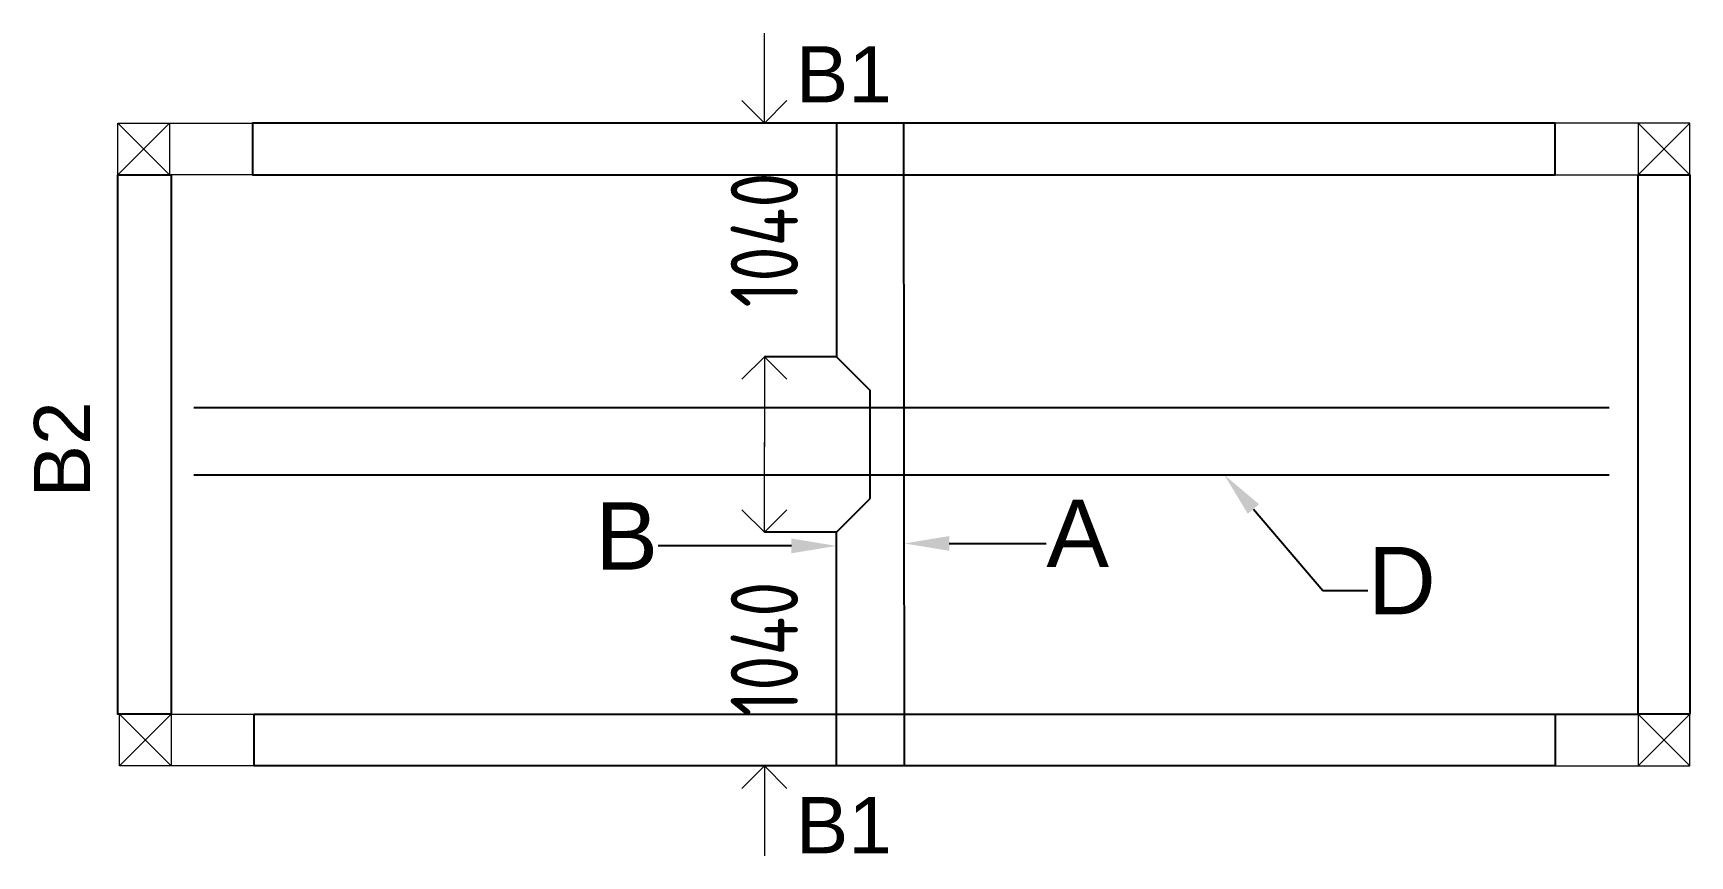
# Model space of a CAD drawing. Header units: inches. Extents: x -605 to 2991212, y -2872845 to 0.
# Drawn here: x 2864575 to 2871951, y -2316826 to -2313166 of the extents above; entities that cross this region are included whole.
import ezdxf
from ezdxf import colors
from ezdxf.entities.mleader import LeaderData, LeaderLine
from ezdxf.enums import TextEntityAlignment as Align
from ezdxf.math import Vec2, Vec3

# ---------------------------------------------------------------- set-up
doc = ezdxf.new("R2010")
doc.units = ezdxf.units.IN
doc.header["$LTSCALE"] = 600
doc.header["$MEASUREMENT"] = 0
for name, color, linetype, lineweight in [('rDIMension', 1, 'Continuous', 18), ('rRCC 2', 40, 'Continuous', 15), ('rREINF 1', 1, 'Continuous', 25)]:
    doc.layers.add(name, color=color, linetype=linetype, lineweight=lineweight)
doc.styles.add('DIM', font='geniso.shx', dxfattribs={"width": 0.85})
doc.styles.get("Standard").update_dxf_attribs({"font": 'arial.ttf'})
doc.dimstyles.new('ST-100', dxfattribs={"dimscale": 100, "dimtxt": 2.5, "dimasz": 2, "dimexe": 0.18, "dimexo": 0.0625, "dimgap": 0.2, "dimtad": 0, "dimdec": 0, "dimzin": 0, "dimdsep": 46, "dimtxsty": 'DIM', "dimblk": 'OPEN90', "dimcen": 0.09, "dimclrd": 256, "dimclrt": 7, "dimadec": 0, "dimazin": 0, "dimtfac": 1, "dimtdec": 0, "dimtofl": 0, "dimtmove": 0, "dimatfit": 3, "dimldrblk": 'OPEN90', "dimfxl": 1, "dimtolj": 1, "dimtzin": 0, "dimlwd": -1, "dimarcsym": 0})

# ---------------------------------------------------------------- blocks, each defined once
blk = doc.blocks.new('_Open90')
at = {"color": 0, "linetype": 'ByBlock', "lineweight": -2}
for p, q in [((-0.5, 0.5), (0, 0)), ((0, 0), (-1, 0)), ((0, 0), (-0.5, -0.5))]:
    blk.add_line(p, q, dxfattribs=at)
blk = doc.blocks.new('*D970')
at = {"layer": 'Defpoints', "color": 0, "linetype": 'ByBlock'}
for p in [(2867830.7, -2313565.8), (2868151.4, -2313565.8), (2868151.4, -2314605.8)]:
    blk.add_point(p, dxfattribs=at)
at = {"layer": 'rDIMension'}
for p, q in [((2867830.7, -2313365.8), (2867830.7, -2313165.8)), ((2867830.7, -2314805.8), (2867830.7, -2315005.8))]:
    blk.add_line(p, q, dxfattribs=at)
at = {"layer": 'rDIMension', "color": 0, "linetype": 'ByBlock', "lineweight": -2}
for p, q in [((2868151.4, -2313565.8), (2867830.7, -2313565.8)), ((2868151.4, -2314605.8), (2867830.7, -2314605.8))]:
    blk.add_line(p, q, dxfattribs=at)
at = {"layer": 'rDIMension', "linetype": 'ByBlock', "xscale": 200, "yscale": 200, "zscale": 200}
for p, rotation in [((2867830.7, -2313565.8), 270), ((2867830.7, -2314605.8), 90)]:
    blk.add_blockref('_Open90', p, dxfattribs=dict(at, rotation=rotation))
at = {"layer": 'rDIMension', "color": 7, "linetype": 'ByBlock', "insert": (2867830.7, -2314085.8), "char_height": 300, "attachment_point": 5, "rotation": 90, "style": 'DIM'}
blk.add_mtext('\\A1;1040', dxfattribs=at)
blk = doc.blocks.new('*D971')
at = {"layer": 'Defpoints', "color": 0, "linetype": 'ByBlock'}
for p in [(2867830.7, -2315385.8), (2868151.4, -2315385.8), (2868151.4, -2316425.8)]:
    blk.add_point(p, dxfattribs=at)
at = {"layer": 'rDIMension'}
for p, q in [((2867830.7, -2315185.8), (2867830.7, -2314985.8)), ((2867830.7, -2316625.8), (2867830.7, -2316825.8))]:
    blk.add_line(p, q, dxfattribs=at)
at = {"layer": 'rDIMension', "color": 0, "linetype": 'ByBlock', "lineweight": -2}
for p, q in [((2868151.4, -2315385.8), (2867830.7, -2315385.8)), ((2868151.4, -2316425.8), (2867830.7, -2316425.8))]:
    blk.add_line(p, q, dxfattribs=at)
at = {"layer": 'rDIMension', "linetype": 'ByBlock', "xscale": 200, "yscale": 200, "zscale": 200}
for p, rotation in [((2867830.7, -2315385.8), 270), ((2867830.7, -2316425.8), 90)]:
    blk.add_blockref('_Open90', p, dxfattribs=dict(at, rotation=rotation))
at = {"layer": 'rDIMension', "color": 7, "linetype": 'ByBlock', "insert": (2867830.7, -2315905.8), "char_height": 300, "attachment_point": 5, "rotation": 90, "style": 'DIM'}
blk.add_mtext('\\A1;1040', dxfattribs=at)

msp = doc.modelspace()

# ---------------------------------------------------------------- linework, layer by layer
at = {"color": 1, "linetype": 'ByBlock'}
for p, q in [((2871721.4, -2316195.8), (2871721.4, -2313795.8)), ((2867221.4, -2316195.8), (2871721.4, -2316195.8))]:
    msp.add_line(p, q, dxfattribs=at)
for points in [[(2871351.4, -2313565.8), (2865551.4, -2313565.8), (2865551.4, -2313795.8), (2871351.4, -2313795.8)], [(2864951.4, -2313795.8), (2865189.3, -2313795.8), (2865189.3, -2316195.8), (2864951.4, -2316195.8)], [(2871951.4, -2316195.8), (2871721.4, -2316195.8), (2871721.4, -2313795.8), (2871951.4, -2313795.8)], [(2865559.3, -2316195.8), (2871351.4, -2316195.8), (2871351.4, -2316425.8), (2865559.3, -2316425.8)]]:
    msp.add_lwpolyline(points, close=True, dxfattribs=at)
at = {"color": 4, "linetype": 'ByBlock'}
for points in [[(2868151.4, -2313565.8), (2868151.4, -2314605.8), (2868301.4, -2314755.6)], [(2868455.3, -2316425.8), (2868451.4, -2313565.8)], [(2868301.4, -2315236.1), (2868301.4, -2314755.6)], [(2865290.2, -2314830.7), (2871592.1, -2314830.7)], [(2865290.2, -2315130.7), (2871592.1, -2315130.7)], [(2868151.4, -2316425.8), (2868151.4, -2315385.8), (2868301.4, -2315236.1)]]:
    msp.add_lwpolyline(points, dxfattribs=at)
at = {"layer": 'rRCC 2', "color": 6}
for p, q in [((2864951.4, -2313565.8), (2865181.4, -2313795.8)), ((2864951.4, -2313795.8), (2865181.4, -2313565.8)), ((2871951.4, -2313565.8), (2871721.4, -2313795.8)), ((2871951.4, -2313795.8), (2871721.4, -2313565.8)), ((2864959.3, -2316195.8), (2865189.3, -2316425.8)), ((2864959.3, -2316425.8), (2865189.3, -2316195.8)), ((2871951.4, -2316195.8), (2871721.4, -2316425.8)), ((2871951.4, -2316425.8), (2871721.4, -2316195.8))]:
    msp.add_line(p, q, dxfattribs=at)
for points in [[(2864951.4, -2313795.8), (2864951.4, -2313565.8), (2865551.4, -2313565.8), (2865551.4, -2313795.8)], [(2864951.4, -2313565.8), (2865181.4, -2313565.8), (2865181.4, -2313795.8), (2864951.4, -2313795.8)], [(2871951.4, -2313795.8), (2871951.4, -2313565.8), (2871351.4, -2313565.8), (2871351.4, -2313795.8)], [(2871951.4, -2313565.8), (2871721.4, -2313565.8), (2871721.4, -2313795.8), (2871951.4, -2313795.8)], [(2864959.3, -2316425.8), (2864959.3, -2316195.8), (2865559.3, -2316195.8), (2865559.3, -2316425.8)], [(2864959.3, -2316195.8), (2865189.3, -2316195.8), (2865189.3, -2316425.8), (2864959.3, -2316425.8)], [(2871951.4, -2316425.8), (2871951.4, -2316195.8), (2871351.4, -2316195.8), (2871351.4, -2316425.8)], [(2871951.4, -2316195.8), (2871721.4, -2316195.8), (2871721.4, -2316425.8), (2871951.4, -2316425.8)]]:
    msp.add_lwpolyline(points, close=True, dxfattribs=at)

# ---------------------------------------------------------------- texts
at = {"layer": 'rRCC 2'}
for p in [(2868185, -2313348.9), (2868185, -2316689.5)]:
    msp.add_text('B1', height=250, dxfattribs=at).set_placement(p, align=Align.MIDDLE_CENTER)
msp.add_text('B2', height=250, rotation=90, dxfattribs=at).set_placement((2864703.6, -2315017.4), align=Align.MIDDLE_CENTER)

# ---------------------------------------------------------------- dimensions: what is measured, and where the dimension line sits
at = {"layer": 'rDIMension', "color": 1, "linetype": 'ByBlock'}
for base, p1, p2, picture, middle in [((2867830.7, -2313565.8), (2868151.4, -2314605.8), (2868151.4, -2313565.8), '*D970', (2867830.7, -2314085.8)), ((2867830.7, -2315385.8), (2868151.4, -2316425.8), (2868151.4, -2315385.8), '*D971', (2867830.7, -2315905.8))]:
    dim = msp.add_linear_dim(base=base, p1=p1, p2=p2, angle=90, dimstyle='ST-100', override={"dimtxt": 3, "dimexe": 0, "dimexo": 0, "dimtmove": 1, "dimfxl": 1.25, "dimtfillclr": 256, "dimarcsym": 2}, dxfattribs=at)
    dim.commit()
    dim.dimension.update_dxf_attribs({"geometry": picture, "text_midpoint": middle})

# ---------------------------------------------------------------- leaders
at = {"layer": 'rREINF 1', "color": 3, "linetype": 'ByBlock'}
ml = msp.add_multileader_mtext('Standard', dxfattribs=at)
ml.set_content('D', color=3)
ml.set_leader_properties()
ml.build(insert=Vec2(0, 0))
ml.multileader.update_dxf_attribs({"text_top_attachment_type": 0, "text_bottom_attachment_type": 0, "dogleg_length": 200, "arrow_head_size": 200})
ctx = ml.context
ctx.base_point, ctx.char_height, ctx.arrow_head_size, ctx.landing_gap_size, ctx.plane_origin = Vec3(2870517.6, -2315645.6), 300, 200, 0.09, Vec3(2870318.2, -2314788.4)
notes = []
notes.append((ctx, [(0, (1, 1, 0), (2870317.6, -2315645.6), (1, 0), 200, [(0, [(2869878.2, -2315130.7)], 256, [])])]))
ctx.mtext.insert, ctx.mtext.flow_direction = Vec3(2870517.7, -2315451.2), 5
ml = msp.add_multileader_mtext('Standard', dxfattribs=at)
ml.set_content('A', color=3)
ml.set_leader_properties()
ml.build(insert=Vec2(0, 0))
ml.multileader.update_dxf_attribs({"text_top_attachment_type": 0, "text_bottom_attachment_type": 0, "dogleg_length": 200, "arrow_head_size": 200})
ctx = ml.context
ctx.base_point, ctx.char_height, ctx.arrow_head_size, ctx.landing_gap_size, ctx.plane_origin = Vec3(2869085.9, -2315435.9), 300, 200, 0.09, Vec3(2869039.3, -2314842.6)
notes.append((ctx, [(0, (1, 1, 0), (2868885.9, -2315435.9), (1, 0), 200, [(0, [(2868454, -2315436.1)], 256, [])])]))
ctx.mtext.insert, ctx.mtext.flow_direction = Vec3(2869086, -2315241.5), 5
ml = msp.add_multileader_mtext('Standard', dxfattribs=at)
ml.set_content('B', color=3)
ml.set_leader_properties()
ml.build(insert=Vec2(0, 0))
ml.multileader.update_dxf_attribs({"text_top_attachment_type": 0, "text_bottom_attachment_type": 0, "dogleg_length": 200, "arrow_head_size": 200})
ctx = ml.context
ctx.base_point, ctx.char_height, ctx.arrow_head_size, ctx.landing_gap_size, ctx.plane_origin = Vec3(2867130.8, -2315447), 300, 200, 0.09, Vec3(2867791.6, -2314853.8)
ctx.text_align_type = 2
notes.append((ctx, [(0, (1, 1, 0), (2867557.5, -2315447), (-1, 0), 200, [(0, [(2868151.4, -2315447)], 256, [])])]))
ctx.mtext.insert, ctx.mtext.alignment, ctx.mtext.flow_direction = Vec3(2867357.4, -2315252.6), 3, 5
for ctx, leaders in notes:
    for number, flags, end, landing, length, lines in leaders:
        leader = LeaderData()
        leader.index, (leader.has_last_leader_line, leader.has_dogleg_vector, leader.attachment_direction) = number, flags
        leader.last_leader_point, leader.dogleg_vector, leader.dogleg_length = Vec3(end), Vec3(landing), length
        for number, points, colour, breaks in lines:
            line = LeaderLine()
            line.index, line.vertices, line.color, line.breaks = number, Vec3.list(points), colors.encode_raw_color(colour), breaks
            leader.lines.append(line)
        ctx.leaders.append(leader)

doc.saveas('drawing.dxf')
